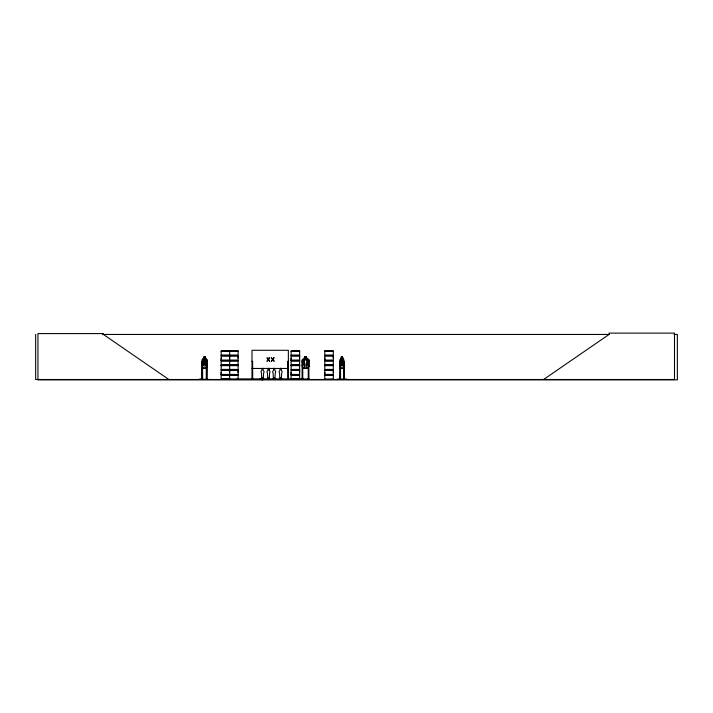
<?xml version="1.0" encoding="UTF-8"?>
<svg xmlns="http://www.w3.org/2000/svg" width="713" height="713" viewBox="0 0 713 713"><rect width="100%" height="100%" fill="white"/><g stroke="black" fill="none" stroke-linecap="round" stroke-linejoin="round"><path stroke-width="1.07" d="M221.173 374.45L221.173 370.27L238.106 370.27L238.097 374.45L221.173 374.45L221.182 372.364M221.173 360.154L221.173 355.983L238.106 355.983L238.097 360.154L221.173 360.154L221.182 358.069M229.666 372.364L229.666 370.27L229.666 374.45M229.666 358.069L229.666 355.983L229.666 360.154M238.097 372.364L238.097 370.27M238.097 358.069L238.097 355.983M291.118 374.45L291.118 370.27L299.62 370.27L299.612 374.45L291.118 374.45L291.127 372.364M291.118 360.154L291.118 355.983L299.62 355.983L299.612 360.154L291.118 360.154L291.127 358.069M299.612 372.364L299.612 370.27M299.612 358.069L299.612 355.983M324.807 374.45L324.807 370.27L333.31 370.27L333.301 374.45L324.807 374.45L324.816 372.364M324.807 360.154L324.807 355.983L333.31 355.983L333.301 360.154L324.807 360.154L324.816 358.069M333.301 372.364L333.301 370.27M333.301 358.069L333.301 355.983M299.629 365.243L291.038 365.118L299.629 365.029M324.789 379.485L333.319 379.325L333.31 375.288L324.807 375.288L324.807 379.316M337.258 379.156L346.839 379.156M206.449 359.174L207.073 359.958L206.422 368.113L202.688 368.113M206.467 368.184L207.02 365.965M199.578 379.45L209.319 379.441M199.613 379.156L204.319 379.494L199.613 379.405M308.809 365.956L308.069 368.113L302.927 368.113M308.925 365.956L308.123 368.184L302.873 368.184L302.178 365.965M340.449 368.113L339.949 359.967L340.368 359.174L341.331 359.174M340.003 379.494L340.431 359.174M202.216 379.494L202.144 359.967L202.715 359.174M202.733 359.245L202.144 359.967M299.629 379.316L291.1 379.485M261.582 379.138C260.994 377.997 261.038 381.054 263.694 379.387C263.15 377.346 264.38 380.181 263.07 379.485M262.019 379.485L261.421 379.494M263.498 379.476L263.685 379.494M267.384 379.494L267.544 378.505M269.567 379.138L267.232 379.138L267.99 379.476M269.229 379.485L267.518 379.494M269.63 379.485L269.639 378.505L269.193 379.378M272.901 379.494L273.034 378.505L273.204 379.138M274.853 379.387L275.459 379.494L274.897 379.387M281.573 379.138L281.751 378.505L281.742 379.298L279.184 379.485L281.742 379.485L281.305 379.298M279.924 379.298L279.353 379.378M281.439 379.476L281.929 379.476L281.296 379.485M229.586 379.325L229.666 375.288M262.152 368.291L261.778 370.591A1.515 1.515 0 0 0 261.457 372.97L261.778 378.808L263.293 378.808L263.605 372.97A1.515 1.515 0 0 0 263.293 370.591L262.91 368.291M268.115 368.291L267.74 370.591A1.515 1.515 0 0 0 267.42 372.97L267.74 378.808L269.256 378.808L269.567 372.97A1.515 1.515 0 0 0 269.247 370.591L268.872 368.291M273.792 368.291L273.418 370.591A1.515 1.515 0 0 0 273.097 372.97L273.418 378.808L274.933 378.808L275.245 372.97A1.515 1.515 0 0 0 274.933 370.591L274.55 368.291M280.227 368.291L279.853 370.591A1.515 1.515 0 0 0 279.541 372.97L279.853 378.808L281.368 378.808L281.68 372.97A1.515 1.515 0 0 0 281.368 370.591L280.984 368.291M543.609 379.494L609.062 334.45L609.062 333.123L674.507 333.123L674.507 379.494L35.65 379.494L35.65 334.45M304.487 359.245L303.373 359.994L303.373 364.165L304.487 365.956L306.581 365.956L307.695 364.165L307.695 359.994L306.581 359.245M261.127 379.494L261.582 379.476M275.245 379.138L272.91 379.378L275.325 379.494M275.2 379.298L275.316 378.505L275.361 379.476M222.866 379.45L223.026 378.835M301.956 379.45L302.071 378.835M102.565 334.45L609.401 334.45M674.008 334.45L677.35 334.45L677.35 379.877L37.949 379.877L37.949 333.595L103.403 333.595L103.403 334.45L168.847 379.494M221.173 350.948L238.115 350.948M291.118 350.948L299.629 350.948M324.807 350.948L333.319 350.948M299.629 351.117L291.118 351.099L291.127 355.145L299.62 355.145L299.62 351.117M324.807 351.117L333.319 351.117L333.301 355.145L324.807 355.145L324.807 351.117M221.182 351.366L238.097 351.366M291.127 351.366L299.612 351.366M324.816 351.366L333.301 351.366M221.119 355.43L238.169 355.43M291.064 355.43L299.683 355.43M324.754 355.43L333.372 355.43M221.119 355.689L238.169 355.689M291.064 355.689L299.683 355.689M324.754 355.689L333.372 355.689M203.82 357.008L205.389 357.008M306.581 357.008L304.487 357.008L304.487 368.184M341.313 357.008L342.596 357.008M202.661 359.174L203.82 359.174M205.397 359.174L206.503 359.174M304.487 359.174L302.891 359.174L302.178 359.967L302.089 379.494M306.617 359.165L308.132 359.165L308.925 359.949L308.925 366.054M342.588 359.174L343.497 359.174L343.916 359.994L343.844 379.494M202.688 359.245L206.476 359.245L207.02 359.994L206.966 379.494L207.02 378.835L206.298 378.835M302.927 359.245L308.132 359.165M340.386 359.245L343.479 359.245M304.487 359.994L306.581 359.994M221.119 360.448L238.169 360.448M291.064 360.448L299.683 360.448M324.754 360.448L333.372 360.448M221.119 360.707L238.169 360.707M291.064 360.707L299.683 360.707M324.754 360.707L333.372 360.707M206.966 361.331L206.36 361.331L206.307 379.494M252.01 361.331L252.625 361.331L252.696 379.494M288.355 361.331L287.731 361.331L287.802 379.494M302.134 361.331L302.758 361.331L302.758 379.494L302.82 378.835M308.809 361.331L308.194 361.331L308.266 379.494M339.985 361.331L340.538 361.331M304.487 364.165L306.581 364.165M221.182 364.913L238.097 364.913L238.106 361.001L221.173 361.001L221.173 365.02L238.115 365.02M333.301 364.913L324.816 364.913L324.807 361.001L333.31 361.001L333.31 365.02L324.727 365.136L333.319 365.243M221.11 365.154L238.115 365.199M299.629 365.413L291.118 365.413L291.127 369.432L299.62 369.432L299.62 365.413M324.807 365.395L333.319 365.395L333.301 369.432L324.807 369.432L324.807 365.413M221.182 365.653L238.097 365.653M291.127 365.653L299.612 365.653M324.816 365.653L333.301 365.653M340.386 368.113L343.479 368.113L343.96 365.965L343.452 368.184L340.359 368.184M202.697 368.184L202.144 365.965L202.644 368.184L206.52 368.184M252.01 368.461L288.346 368.461M221.119 369.726L238.169 369.726M291.064 369.726L299.683 369.726M324.754 369.726L333.372 369.726M221.119 369.985L238.169 369.985M291.064 369.985L299.683 369.985M324.754 369.985L333.372 369.985M221.119 374.735L238.169 374.735M291.064 374.735L299.683 374.735M324.754 374.735L333.372 374.735M221.119 374.993L238.169 374.993M291.064 374.993L299.683 374.993M324.754 374.993L333.372 374.993M279.656 379.138L279.469 378.505L279.371 379.494M201.886 378.835L202.617 378.835M308.881 378.835L308.123 378.835L308.123 379.494M229.016 379.022L223.713 379.022L223.713 379.494M261.956 379.013L262.963 379.013M267.919 379.013L268.926 379.013M273.596 379.013L274.603 379.013M280.031 379.013L281.038 379.013M302.82 379.022L308.123 379.022M221.182 379.2L238.097 379.2M261.27 379.138L263.605 379.138M291.127 379.2L299.612 379.2M324.816 379.2L333.301 379.2M251.956 379.494L252.01 350.288L288.346 350.288L288.4 379.494L288.426 378.835M308.907 379.405L308.889 359.958M273.632 379.494L273.034 379.485M308.069 359.245L308.925 360.047M339.994 365.956L340.413 368.184M343.746 367.739L343.702 379.494M343.559 379.494L343.559 361.331L344.112 361.331L344.094 379.494L344.147 378.835L343.506 378.835L343.514 379.494M342.641 359.174L342.641 356.937L341.269 356.937L341.269 359.174M342.588 356.937L343.203 364.165L342.543 365.956L341.313 365.956L340.654 364.165L340.654 359.994L341.313 359.245L341.331 356.937M340.538 367.739L340.538 379.494L340.582 378.835L339.941 378.835L339.941 379.494M340.351 361.331L340.395 379.494M340.181 361.331L340.181 379.494M308.738 378.835L308.738 379.494M306.617 368.184L306.652 356.937L304.415 356.937L304.415 359.174M303.408 379.494L303.408 378.933L237.162 378.933L237.162 379.494M302.259 360.003L302.259 365.956M302.259 378.933L302.259 379.494M299.62 379.316L299.612 375.288L291.118 375.288L291.118 379.316M287.669 378.835L287.66 379.494M280.967 379.138L280.967 377.81L280.271 377.81L280.271 379.138M280.699 378.933L280.699 379.494M279.648 378.505L279.549 379.494M274.532 379.138L274.532 377.81L273.837 377.81L273.837 379.138M269.256 368.951L269.256 370.591M268.854 379.138L268.846 377.81L268.159 377.81L268.159 379.138M267.527 378.505L267.544 379.138M262.883 379.138L262.892 377.81L262.197 377.81L262.197 379.138M261.199 378.933L261.199 379.494M261.02 378.933L261.02 379.494M259.871 378.933L259.871 379.494M252.554 378.835L252.554 379.494M252.081 378.835L252.081 379.494M238.311 378.933L238.311 379.494M229.773 378.835L229.773 379.494M229.675 351.117L229.666 355.145M229.666 361.001L229.675 365.02M229.675 365.413L229.666 369.432M229.158 378.835L229.158 379.494M229.087 378.835L229.016 379.494M223.57 378.835L223.641 379.494M223.098 378.835L223.098 379.494M206.806 361.331L206.734 379.494M206.618 378.835L206.601 379.494M206.52 361.331L206.467 379.494M205.344 357.008L205.344 359.245M202.617 379.494L202.563 361.331L201.948 361.331L201.895 379.494M202.447 378.835L202.447 379.494M202.394 361.331L202.296 379.494M201.975 378.835L202.064 379.494M221.092 379.387L221.173 375.288L238.106 375.288L238.106 379.316L221.137 379.334M343.158 365.118L342.008 363.033L340.859 365.118L341.732 362.543L340.974 359.949L341.99 362.035L343.113 359.985L342.276 362.552L343.158 365.118M205.986 365.118L205.469 365.19L204.569 363.033L203.686 365.19L203.143 365.118L204.221 362.543L203.205 359.985L204.542 362.035L205.932 359.985L204.898 362.552L205.986 365.118M206.209 364.165L205.389 365.956L203.873 365.956L203.062 364.165L203.766 356.937L205.451 356.937L206.209 364.165M269.256 357.739L268.382 359.147L266.983 357.739L268.088 359.53L266.947 361.339L268.355 359.896L269.781 361.339L268.649 359.512L269.781 357.739L269.256 357.739M273.676 357.739L272.803 359.147L271.403 357.739L272.509 359.53L271.368 361.339L272.776 359.896L274.202 361.339L273.07 359.512L274.202 357.739L273.676 357.739M238.115 351.117L221.173 351.108L221.182 355.145L238.106 355.145L238.106 351.117M205.121 357.382L204.15 357.382L204.15 358.131L205.121 358.131L205.121 357.382M306.207 357.382L304.861 357.382L304.861 358.131L306.207 358.131L306.207 357.382M342.32 357.382L341.527 357.382L341.527 358.131L342.32 358.131L342.32 357.382M205.389 359.994L203.873 359.994L203.873 364.165L205.389 364.165L205.389 359.994M342.543 359.994L341.313 359.994L341.313 364.165L342.543 364.165L342.543 359.994M299.62 361.001L291.118 361.001L291.118 365.02L299.612 364.913L299.62 361.001M238.115 365.413L221.173 365.413L221.182 369.432L238.106 369.432L238.106 365.413"/></g></svg>
